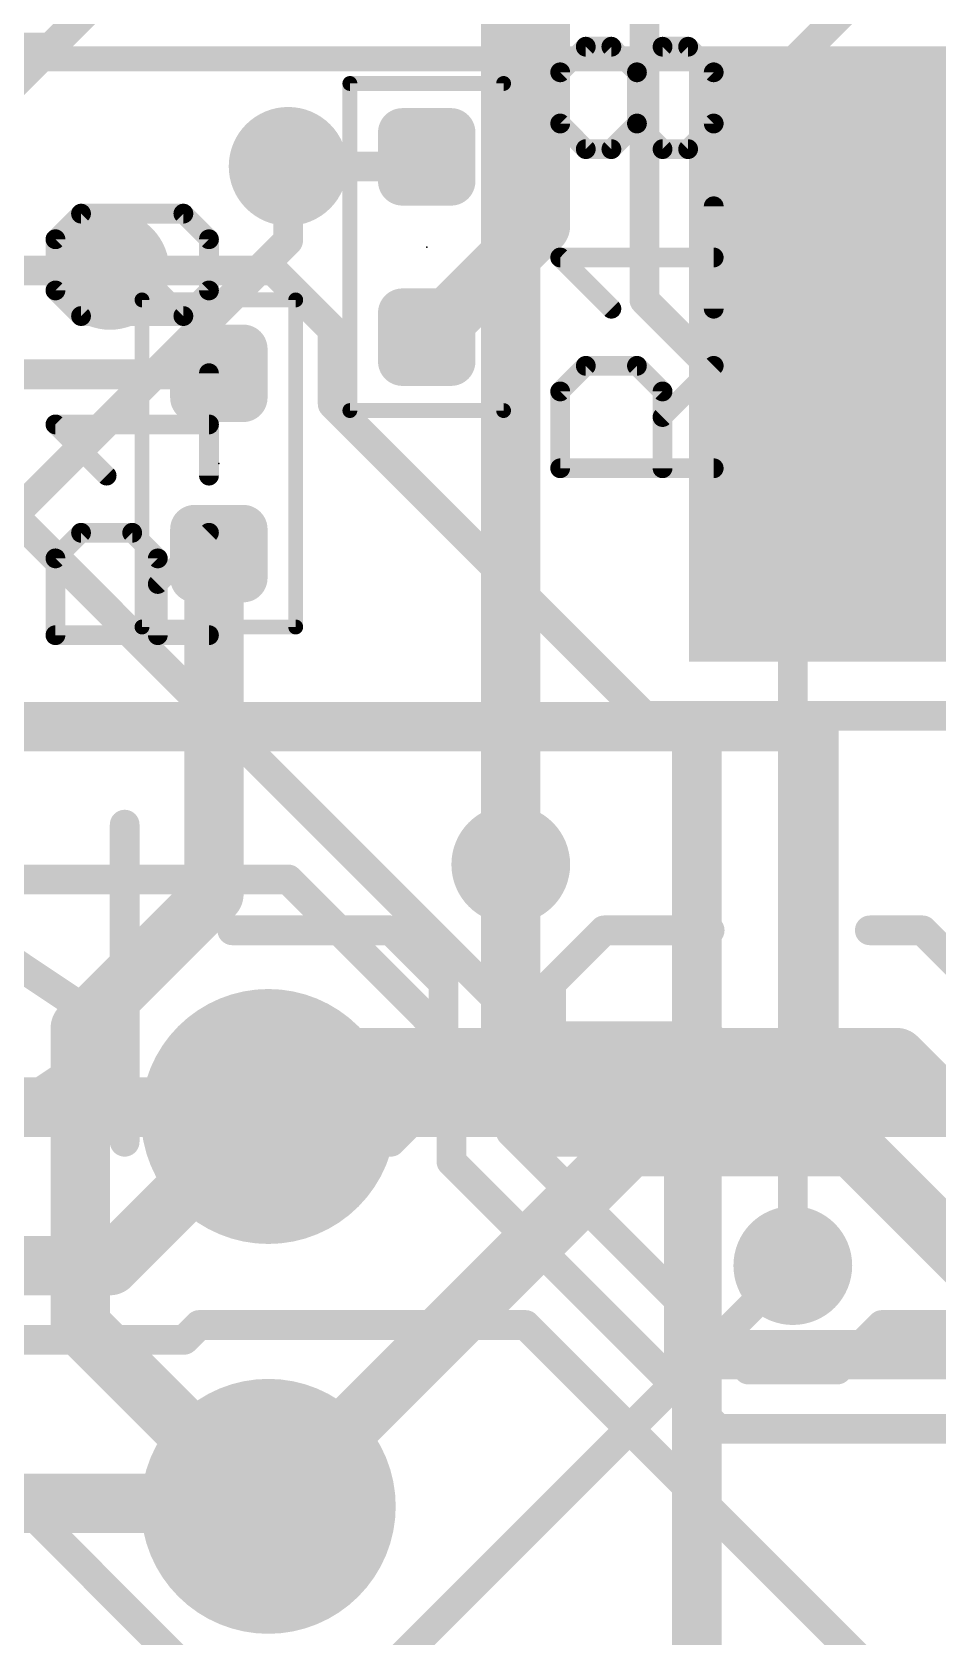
# Model space of a CAD drawing. Extents: x -6.8 to 69.2, y -5 to 26.2.
# Drawn here: x 29.78 to 34.43, y 9.22 to 17.45 of the extents above; entities that cross this region are included whole.
import ezdxf

# ---------------------------------------------------------------- set-up
doc = ezdxf.new("R2010")
doc.units = 0
for name, color, linetype in [('1', 22, 'CONTINUOUS'), ('16', 175, 'CONTINUOUS'), ('17', 82, 'CONTINUOUS'), ('18', 82, 'CONTINUOUS'), ('21', 253, 'CONTINUOUS'), ('22', 253, 'CONTINUOUS'), ('23', 7, 'CONTINUOUS'), ('25', 253, 'CONTINUOUS'), ('39', 22, 'CONTINUOUS'), ('51', 253, 'CONTINUOUS')]:
    doc.layers.add(name, color=color, linetype=linetype)

# ---------------------------------------------------------------- blocks, each defined once
blk = doc.blocks.new('ROUNDP')
at = {"const_width": 0.5}
blk.add_lwpolyline([(0, -0.25, 1), (0, 0.25, 1), (0, -0.25)], format="xyb", dxfattribs=at)
blk = doc.blocks.new('RECT')
blk.add_solid([(-0.5, -0.5), (0.5, -0.5), (-0.5, 0.5), (0.5, 0.5)])
blk = doc.blocks.new('RECT80000X80000R50')
at = {"const_width": 0.125}
blk.add_lwpolyline([(0.1875, -0.125), (0.1875, 0.125, 0.4142), (0.125, 0.1875), (-0.125, 0.1875, 0.4142), (-0.1875, 0.125), (-0.1875, -0.125, 0.4142), (-0.125, -0.1875), (0.125, -0.1875, 0.4142)], format="xyb", close=True, dxfattribs=at)
blk.add_solid([(-0.1504, -0.1504), (0.1504, -0.1504), (-0.1504, 0.1504), (0.1504, 0.1504)])
blk = doc.blocks.new('ROUNDV')
at = {"const_width": 0.5}
blk.add_lwpolyline([(0, -0.25, 1), (0, 0.25, 1), (0, -0.25)], format="xyb", dxfattribs=at)

msp = doc.modelspace()

# ---------------------------------------------------------------- linework, layer by layer
at = {"layer": '1'}
for points, const_width in [([(31.0134, 18.5166), (29.337, 16.8402)], 0.1524), ([(32.385, 18.2118), (32.385, 16.4592)], 0.3048), ([(32.9184, 17.6022), (32.9184, 16.0782)], 0.1524), ([(31.7754, 16.764), (31.8011, 16.8129)], 0.1524), ([(31.0896, 16.764), (31.7754, 16.764)], 0.1524), ([(33.8328, 16.6878), (33.782, 16.637)], 0.1524), ([(33.8328, 16.6878), (37.0332, 16.6878)], 0.1524), ([(32.385, 16.4592), (31.8516, 15.9258)], 0.3048), ([(31.0134, 16.2306), (30.1752, 16.2306)], 0.1524), ([(31.3182, 15.9258), (31.0134, 16.2306)], 0.1524), ([(32.9184, 16.0782), (33.2232, 15.7734)], 0.1524), ([(31.8516, 15.9258), (31.8011, 15.8879)], 0.3048), ([(31.3182, 15.5448), (31.3182, 15.9258)], 0.1524), ([(33.2232, 15.7734), (35.814, 15.7734)], 0.1524), ([(28.956, 15.6972), (30.7086, 15.6972)], 0.1524), ([(30.7086, 15.6972), (30.734, 15.7025)], 0.1524), ([(32.9184, 13.9446), (31.3182, 15.5448)], 0.1524), ([(30.7086, 14.7066), (30.734, 14.7775)], 0.3048), ([(35.2806, 14.859), (33.782, 14.859)], 0.1524), ([(30.7086, 13.0302), (30.7086, 14.7066)], 0.3048), ([(36.195, 13.9446), (32.9184, 13.9446)], 0.1524), ([(32.2326, 12.192), (32.2326, 13.1826)], 0.3048), ([(30.0228, 12.3444), (30.7086, 13.0302)], 0.3048), ([(30.0228, 10.8204), (30.0228, 12.3444)], 0.3048), ([(31.0134, 11.9634), (31.242, 12.192)], 0.3048), ([(31.242, 12.192), (32.2326, 12.192)], 0.3048), ([(32.2326, 12.192), (34.2138, 12.192)], 0.3048), ([(34.2138, 12.192), (34.4424, 11.9634)], 0.3048), ([(31.0134, 11.9634), (30.988, 11.89)], 0.3048), ([(34.4424, 11.9634), (37.7952, 11.9634)], 0.3048), ([(31.0896, 9.9822), (32.8422, 11.7348)], 0.3048), ([(32.8422, 11.7348), (33.9852, 11.7348)], 0.3048), ([(33.9852, 11.7348), (35.814, 9.906)], 0.3048), ([(33.6804, 11.1252), (31.5468, 8.9916)], 0.1524), ([(30.6324, 8.9916), (28.6512, 10.9728)], 0.1524), ([(30.9372, 9.906), (30.0228, 10.8204)], 0.3048), ([(31.0896, 9.9822), (30.988, 9.89)], 0.3048), ([(30.9372, 9.906), (30.988, 9.89)], 0.3048)]:
    msp.add_lwpolyline(points, dxfattribs=dict(at, const_width=const_width))
for points, const_width in [([(31.8348, 16.7951, 1), (31.7674, 16.8306)], 0.0762), ([(31.0896, 16.8021, 1), (31.0896, 16.7259)], 0.0762), ([(31.7417, 16.7818, 1), (31.8091, 16.7462)], 0.0762), ([(31.7754, 16.7259, 1), (31.7754, 16.8021)], 0.0762), ([(33.8328, 16.7259, 1), (33.8328, 16.6497)], 0.0762), ([(33.8597, 16.6609, 1), (33.8059, 16.7147)], 0.0762), ([(33.7551, 16.6639, 1), (33.8089, 16.6101)], 0.0762), ([(32.4389, 16.4053, 1), (32.3311, 16.5131)], 0.1524), ([(32.3088, 16.4592, 1), (32.4612, 16.4592)], 0.1524), ([(30.1752, 16.2687, 1), (30.1752, 16.1925)], 0.0762), ([(31.0403, 16.2575, 1), (30.9865, 16.2037)], 0.0762), ([(31.0134, 16.1925, 1), (31.0134, 16.2687)], 0.0762), ([(32.9453, 16.1051, 1), (32.8915, 16.0513)], 0.0762), ([(31.7977, 15.9797, 1), (31.9055, 15.8719)], 0.1524), ([(31.8974, 15.8649, 1), (31.8058, 15.9867)], 0.1524), ([(32.8803, 16.0782, 1), (32.9565, 16.0782)], 0.0762), ([(31.3563, 15.9258, 1), (31.2801, 15.9258)], 0.0762), ([(31.2913, 15.8989, 1), (31.3451, 15.9527)], 0.0762), ([(31.7553, 15.9488, 1), (31.8469, 15.827)], 0.1524), ([(33.2232, 15.8115, 1), (33.2232, 15.7353)], 0.0762), ([(33.1963, 15.7465, 1), (33.2501, 15.8003)], 0.0762), ([(30.7008, 15.7345, 1), (30.7164, 15.6599)], 0.0762), ([(30.7086, 15.6591, 1), (30.7086, 15.7353)], 0.0762), ([(30.7418, 15.6652, 1), (30.7262, 15.7398)], 0.0762), ([(31.2801, 15.5448, 1), (31.3563, 15.5448)], 0.0762), ([(31.3451, 15.5717, 1), (31.2913, 15.5179)], 0.0762), ([(30.8057, 14.7518, 1), (30.6623, 14.8032)], 0.1524), ([(33.782, 14.8971, 1), (33.782, 14.8209)], 0.0762), ([(30.7848, 14.7066, 1), (30.6324, 14.7066)], 0.1524), ([(30.6369, 14.7323, 1), (30.7803, 14.6809)], 0.1524), ([(32.9184, 13.9827, 1), (32.9184, 13.9065)], 0.0762), ([(32.8915, 13.9177, 1), (32.9453, 13.9715)], 0.0762), ([(32.3088, 13.1826, 1), (32.1564, 13.1826)], 0.1524), ([(30.7625, 12.9763, 1), (30.6547, 13.0841)], 0.1524), ([(30.6324, 13.0302, 1), (30.7848, 13.0302)], 0.1524), ([(30.099, 12.3444, 1), (29.9466, 12.3444)], 0.1524), ([(29.9689, 12.3983, 1), (30.0767, 12.2905)], 0.1524), ([(31.242, 12.2682, 1), (31.242, 12.1158)], 0.1524), ([(31.2959, 12.1381, 1), (31.1881, 12.2459)], 0.1524), ([(32.2326, 12.2682, 1), (32.2326, 12.1158)], 0.1524), ([(32.1564, 12.192, 1), (32.3088, 12.192)], 0.1524), ([(32.2326, 12.1158, 1), (32.2326, 12.2682)], 0.1524), ([(34.2677, 12.2459, 1), (34.1599, 12.1381)], 0.1524), ([(34.2138, 12.1158, 1), (34.2138, 12.2682)], 0.1524), ([(31.0854, 11.9385, 1), (30.9414, 11.9883)], 0.1524), ([(34.4424, 12.0396, 1), (34.4424, 11.8872)], 0.1524), ([(30.9595, 12.0173, 1), (31.0673, 11.9095)], 0.1524), ([(34.3885, 11.9095, 1), (34.4963, 12.0173)], 0.1524), ([(30.916, 11.9149, 1), (31.06, 11.8651)], 0.1524), ([(32.8422, 11.811, 1), (32.8422, 11.6586)], 0.1524), ([(32.8961, 11.6809, 1), (32.7883, 11.7887)], 0.1524), ([(34.0391, 11.7887, 1), (33.9313, 11.6809)], 0.1524), ([(33.9852, 11.6586, 1), (33.9852, 11.811)], 0.1524), ([(33.7073, 11.0983, 1), (33.6535, 11.1521)], 0.0762), ([(30.0767, 10.8743, 1), (29.9689, 10.7665)], 0.1524), ([(29.9466, 10.8204, 1), (30.099, 10.8204)], 0.1524), ([(31.1408, 9.9258, 1), (31.0384, 10.0386)], 0.1524), ([(30.9601, 9.9787, 1), (30.9143, 9.8333)], 0.1524), ([(31.0357, 10.0361, 1), (31.1435, 9.9283)], 0.1524), ([(30.8833, 9.8521, 1), (30.9911, 9.9599)], 0.1524), ([(30.9368, 9.9464, 1), (31.0392, 9.8336)], 0.1524), ([(30.9651, 9.8173, 1), (31.0109, 9.9627)], 0.1524)]:
    msp.add_lwpolyline(points, format="xyb", dxfattribs=dict(at, const_width=const_width))
at = {"layer": '16'}
for points, const_width in [([(32.2326, 13.1826), (32.2326, 18.3642)], 0.3048), ([(29.8704, 17.3736), (30.7848, 18.288)], 0.1524), ([(34.671, 18.288), (33.6804, 17.2974)], 0.1524), ([(28.0416, 17.3736), (29.8704, 17.3736)], 0.1524), ([(33.6804, 17.2974), (33.6804, 11.1252)], 0.1524), ([(31.0896, 16.383), (31.0896, 16.764)], 0.1524), ([(29.6799, 14.9733), (31.0896, 16.383)], 0.1524), ([(30.1752, 16.2306), (29.4132, 16.2306)], 0.1524), ([(29.6799, 14.9733), (32.2326, 12.4206)], 0.1524), ([(25.146, 13.1064), (31.0896, 13.1064)], 0.1524), ([(31.0896, 13.1064), (31.9278, 12.2682)], 0.1524), ([(32.2326, 12.4206), (32.2326, 11.811)], 0.1524), ([(31.9278, 12.2682), (31.9278, 11.6586)], 0.1524), ([(30.9372, 11.8872), (30.1752, 11.1252)], 0.3048), ([(30.9372, 11.8872), (30.988, 11.89)], 0.3048), ([(32.2326, 11.811), (33.4518, 10.5918)], 0.1524), ([(31.9278, 11.6586), (33.2994, 10.287)], 0.1524), ([(30.1752, 11.1252), (28.3464, 11.1252)], 0.3048), ([(30.6324, 10.8204), (30.5562, 10.7442)], 0.1524), ([(32.3088, 10.8204), (30.6324, 10.8204)], 0.1524), ([(35.2044, 7.9248), (32.3088, 10.8204)], 0.1524), ([(33.909, 10.5918), (34.1376, 10.8204)], 0.1524), ([(34.1376, 10.8204), (35.814, 10.8204)], 0.1524), ([(30.5562, 10.7442), (28.1178, 10.7442)], 0.1524), ([(33.4518, 10.5918), (33.909, 10.5918)], 0.1524), ([(33.2994, 10.287), (36.6522, 10.287)], 0.1524), ([(30.9372, 9.906), (24.1554, 9.906)], 0.3048), ([(30.9372, 9.906), (30.988, 9.89)], 0.3048)]:
    msp.add_lwpolyline(points, dxfattribs=dict(at, const_width=const_width))
for points, const_width in [([(29.8435, 17.4005, 1), (29.8973, 17.3467)], 0.0762), ([(29.8704, 17.3355, 1), (29.8704, 17.4117)], 0.0762), ([(33.7185, 17.2974, 1), (33.6423, 17.2974)], 0.0762), ([(33.6535, 17.3243, 1), (33.7073, 17.2705)], 0.0762), ([(31.1277, 16.764, 1), (31.0515, 16.764)], 0.0762), ([(31.0515, 16.383, 1), (31.1277, 16.383)], 0.0762), ([(31.1165, 16.3561, 1), (31.0627, 16.4099)], 0.0762), ([(30.1752, 16.1925, 1), (30.1752, 16.2687)], 0.0762), ([(32.1564, 13.1826, 1), (32.3088, 13.1826)], 0.1524), ([(31.1165, 13.1333, 1), (31.0627, 13.0795)], 0.0762), ([(31.0896, 13.0683, 1), (31.0896, 13.1445)], 0.0762), ([(32.2707, 12.4206, 1), (32.1945, 12.4206)], 0.0762), ([(32.2057, 12.3937, 1), (32.2595, 12.4475)], 0.0762), ([(31.9659, 12.2682, 1), (31.8897, 12.2682)], 0.0762), ([(31.9009, 12.2413, 1), (31.9547, 12.2951)], 0.0762), ([(30.933, 11.9633, 1), (30.9414, 11.8111)], 0.1524), ([(30.9911, 11.8333, 1), (30.8833, 11.9411)], 0.1524), ([(30.9922, 11.8139, 1), (30.9838, 11.9661)], 0.1524), ([(32.2595, 11.8379, 1), (32.2057, 11.7841)], 0.0762), ([(32.1945, 11.811, 1), (32.2707, 11.811)], 0.0762), ([(31.8897, 11.6586, 1), (31.9659, 11.6586)], 0.0762), ([(31.9547, 11.6855, 1), (31.9009, 11.6317)], 0.0762), ([(30.1213, 11.1791, 1), (30.2291, 11.0713)], 0.1524), ([(30.1752, 11.049, 1), (30.1752, 11.2014)], 0.1524), ([(33.6423, 11.1252, 1), (33.7185, 11.1252)], 0.0762), ([(30.6324, 10.8585, 1), (30.6324, 10.7823)], 0.0762), ([(30.6593, 10.7935, 1), (30.6055, 10.8473)], 0.0762), ([(32.3357, 10.8473, 1), (32.2819, 10.7935)], 0.0762), ([(32.3088, 10.7823, 1), (32.3088, 10.8585)], 0.0762), ([(34.1376, 10.8585, 1), (34.1376, 10.7823)], 0.0762), ([(34.1645, 10.7935, 1), (34.1107, 10.8473)], 0.0762), ([(30.5293, 10.7711, 1), (30.5831, 10.7173)], 0.0762), ([(30.5562, 10.7061, 1), (30.5562, 10.7823)], 0.0762), ([(33.4518, 10.6299, 1), (33.4518, 10.5537)], 0.0762), ([(33.4249, 10.5649, 1), (33.4787, 10.6187)], 0.0762), ([(33.8821, 10.6187, 1), (33.9359, 10.5649)], 0.0762), ([(33.909, 10.5537, 1), (33.909, 10.6299)], 0.0762), ([(33.2994, 10.3251, 1), (33.2994, 10.2489)], 0.0762), ([(33.2725, 10.2601, 1), (33.3263, 10.3139)], 0.0762), ([(30.9601, 9.9787, 1), (30.9143, 9.8333)], 0.1524), ([(30.9372, 9.8298, 1), (30.9372, 9.9822)], 0.1524), ([(30.9651, 9.8173, 1), (31.0109, 9.9627)], 0.1524)]:
    msp.add_lwpolyline(points, format="xyb", dxfattribs=dict(at, const_width=const_width))
at = {"layer": '21'}
for points, const_width in [([(41.0317, 17.3156), (23.2517, 17.3156)], 0.127), ([(31.4066, 15.5114), (31.4066, 17.1894)], 0.0762), ([(31.4066, 17.1894), (32.1956, 17.1894)], 0.0762), ([(32.1956, 17.1894), (32.1956, 15.5114)], 0.0762), ([(30.3395, 14.401), (30.3395, 16.079)], 0.0762), ([(30.3395, 16.079), (31.1285, 16.079)], 0.0762), ([(31.1285, 16.079), (31.1285, 14.401)], 0.0762), ([(34.163, 15.9385), (34.163, 15.5575)], 0.127), ([(32.1956, 15.5114), (31.4066, 15.5114)], 0.0762), ([(31.1285, 14.401), (30.3395, 14.401)], 0.0762), ([(33.188, 13.89), (28.788, 13.89)], 0.254), ([(29.488, 13.89), (32.488, 13.89)], 0.254), ([(33.188, 12.09), (33.188, 13.89)], 0.254), ([(33.788, 13.89), (33.188, 13.89)], 0.254), ([(33.788, 12.09), (33.788, 13.89)], 0.254), ([(33.188, 5.69), (33.188, 12.09)], 0.254), ([(33.188, 12.09), (33.788, 12.09)], 0.254), ([(24.13, 11.938), (37.846, 11.938)], 0.3048)]:
    msp.add_lwpolyline(points, dxfattribs=dict(at, const_width=const_width))
for points, const_width in [([(31.4257, 17.1894, 1), (31.3876, 17.1894)], 0.0381), ([(31.4066, 17.2084, 1), (31.4066, 17.1703)], 0.0381), ([(32.2147, 17.1894, 1), (32.1766, 17.1894)], 0.0381), ([(32.1956, 17.1703, 1), (32.1956, 17.2084)], 0.0381), ([(30.3586, 16.079, 1), (30.3205, 16.079)], 0.0381), ([(30.3395, 16.0981, 1), (30.3395, 16.06)], 0.0381), ([(31.1476, 16.079, 1), (31.1095, 16.079)], 0.0381), ([(31.1285, 16.06, 1), (31.1285, 16.0981)], 0.0381), ([(34.1948, 15.9385, 1), (34.1313, 15.9385)], 0.0635), ([(34.1313, 15.5575, 1), (34.1948, 15.5575)], 0.0635), ([(31.4066, 15.5304, 1), (31.4066, 15.4923)], 0.0381), ([(31.3876, 15.5114, 1), (31.4257, 15.5114)], 0.0381), ([(32.1766, 15.5114, 1), (32.2147, 15.5114)], 0.0381), ([(32.1956, 15.4923, 1), (32.1956, 15.5304)], 0.0381), ([(30.3395, 14.4201, 1), (30.3395, 14.382)], 0.0381), ([(30.3205, 14.401, 1), (30.3586, 14.401)], 0.0381), ([(31.1095, 14.401, 1), (31.1476, 14.401)], 0.0381), ([(31.1285, 14.382, 1), (31.1285, 14.4201)], 0.0381), ([(32.488, 13.8265, 1), (32.488, 13.9535)], 0.127), ([(33.2515, 13.89, 1), (33.1245, 13.89)], 0.127), ([(33.188, 13.9535, 1), (33.188, 13.8265)], 0.127), ([(33.188, 13.8265, 1), (33.188, 13.9535)], 0.127), ([(33.8515, 13.89, 1), (33.7245, 13.89)], 0.127), ([(33.788, 13.8265, 1), (33.788, 13.9535)], 0.127), ([(33.2515, 12.09, 1), (33.1245, 12.09)], 0.127), ([(33.188, 12.1535, 1), (33.188, 12.0265)], 0.127), ([(33.788, 12.0265, 1), (33.788, 12.1535)], 0.127), ([(33.1245, 12.09, 1), (33.2515, 12.09)], 0.127), ([(33.7245, 12.09, 1), (33.8515, 12.09)], 0.127)]:
    msp.add_lwpolyline(points, format="xyb", dxfattribs=dict(at, const_width=const_width))
at = {"layer": '22', "const_width": 0.1524}
for points in [[(30.2505, 11.7602), (30.2505, 13.3872)], [(30.2505, 12.3025), (29.437, 12.8449)], [(30.803, 12.8449), (31.6165, 12.8449)], [(31.6165, 12.8449), (31.8877, 12.5737)], [(32.7113, 12.8449), (32.4402, 12.5737)], [(33.2537, 12.8449), (32.7113, 12.8449)], [(34.3468, 12.8449), (34.0756, 12.8449)], [(34.8891, 12.3025), (34.3468, 12.8449)], [(31.8877, 12.5737), (31.8877, 12.0314)], [(32.4402, 12.5737), (32.4402, 11.7602)], [(29.437, 11.7602), (30.2505, 12.3025)], [(33.2537, 12.3025), (32.4402, 12.3025)], [(33.5248, 12.0314), (33.2537, 12.3025)], [(31.8877, 12.0314), (31.6165, 11.7602)], [(33.2537, 11.7602), (33.5248, 12.0314)], [(31.6165, 11.7602), (30.803, 11.7602)], [(32.4402, 11.7602), (33.2537, 11.7602)]]:
    msp.add_lwpolyline(points, dxfattribs=at)
at = {"layer": '22', "const_width": 0.0762}
for points in [[(30.2886, 13.3872, 1), (30.2124, 13.3872)], [(30.803, 12.883, 1), (30.803, 12.8068)], [(31.6435, 12.8718, 1), (31.5896, 12.8179)], [(31.6165, 12.8068, 1), (31.6165, 12.883)], [(32.7113, 12.883, 1), (32.7113, 12.8068)], [(32.7383, 12.8179, 1), (32.6844, 12.8718)], [(33.2537, 12.8068, 1), (33.2537, 12.883)], [(34.0756, 12.883, 1), (34.0756, 12.8068)], [(34.3737, 12.8718, 1), (34.3199, 12.8179)], [(34.3468, 12.8068, 1), (34.3468, 12.883)], [(31.9258, 12.5737, 1), (31.8496, 12.5737)], [(31.8607, 12.5468, 1), (31.9146, 12.6006)], [(32.4783, 12.5737, 1), (32.4021, 12.5737)], [(32.4132, 12.6006, 1), (32.4671, 12.5468)], [(30.2717, 12.2708, 1), (30.2294, 12.3342)], [(30.2294, 12.2708, 1), (30.2717, 12.3342)], [(32.4402, 12.3406, 1), (32.4402, 12.2644)], [(33.2806, 12.3295, 1), (33.2267, 12.2756)], [(33.2537, 12.2644, 1), (33.2537, 12.3406)], [(31.9146, 12.0044, 1), (31.8607, 12.0583)], [(33.5518, 12.0044, 1), (33.4979, 12.0583)], [(31.8496, 12.0314, 1), (31.9258, 12.0314)], [(33.4979, 12.0044, 1), (33.5518, 12.0583)], [(30.2124, 11.7602, 1), (30.2886, 11.7602)], [(30.803, 11.7983, 1), (30.803, 11.7221)], [(31.5896, 11.7871, 1), (31.6435, 11.7333)], [(31.6165, 11.7221, 1), (31.6165, 11.7983)], [(32.4402, 11.7983, 1), (32.4402, 11.7221)], [(32.4021, 11.7602, 1), (32.4783, 11.7602)], [(33.2267, 11.7871, 1), (33.2806, 11.7333)], [(33.2537, 11.7221, 1), (33.2537, 11.7983)]]:
    msp.add_lwpolyline(points, format="xyb", dxfattribs=at)
at = {"layer": '23'}
for p in [(31.8011, 16.3504), (30.734, 15.24)]:
    msp.add_point(p, dxfattribs=at)
at = {"layer": '25', "const_width": 0.1016}
for points in [[(32.4863, 17.2466), (32.6176, 17.378)], [(32.6176, 17.378), (32.749, 17.378)], [(32.749, 17.378), (32.8803, 17.2466)], [(32.8803, 17.2466), (33.0117, 17.378)], [(33.0117, 17.378), (33.143, 17.378)], [(33.143, 17.378), (33.2743, 17.2466)], [(32.4863, 16.9839), (32.4863, 17.2466)], [(32.8803, 16.9839), (32.8803, 17.2466)], [(33.2743, 17.2466), (33.2743, 16.9839)], [(32.6176, 16.8526), (32.4863, 16.9839)], [(32.8803, 16.9839), (32.749, 16.8526)], [(33.0117, 16.8526), (32.8803, 16.9839)], [(33.2743, 16.9839), (33.143, 16.8526)], [(32.749, 16.8526), (32.6176, 16.8526)], [(33.143, 16.8526), (33.0117, 16.8526)], [(29.8951, 16.3903), (30.0265, 16.5216)], [(30.0265, 16.5216), (30.5519, 16.5216)], [(30.5519, 15.9962), (30.0265, 16.5216)], [(30.5519, 16.5216), (30.6832, 16.3903)], [(33.2743, 16.034), (33.2743, 16.5594)], [(29.8951, 16.1276), (29.8951, 16.3903)], [(30.6832, 16.3903), (30.6832, 16.1276)], [(32.749, 16.034), (32.4863, 16.2967)], [(32.4863, 16.2967), (33.2743, 16.2967)], [(30.0265, 15.9962), (29.8951, 16.1276)], [(30.6832, 16.1276), (30.5519, 15.9962)], [(30.5519, 15.9962), (30.0265, 15.9962)], [(30.6832, 15.1776), (30.6832, 15.703)], [(32.4863, 15.6095), (32.6176, 15.7408)], [(32.6176, 15.7408), (32.8803, 15.7408)], [(32.8803, 15.7408), (33.0117, 15.6095)], [(33.0117, 15.4781), (33.2743, 15.7408)], [(32.4863, 15.2154), (32.4863, 15.6095)], [(33.0117, 15.6095), (33.0117, 15.2154)], [(30.1578, 15.1776), (29.8951, 15.4403)], [(29.8951, 15.4403), (30.6832, 15.4403)], [(33.2743, 15.2154), (32.4863, 15.2154)], [(29.8951, 14.7531), (30.0265, 14.8844)], [(30.0265, 14.8844), (30.2892, 14.8844)], [(30.2892, 14.8844), (30.4205, 14.7531)], [(30.4205, 14.6218), (30.6832, 14.8844)], [(29.8951, 14.3591), (29.8951, 14.7531)], [(30.4205, 14.7531), (30.4205, 14.3591)], [(30.6832, 14.3591), (29.8951, 14.3591)]]:
    msp.add_lwpolyline(points, dxfattribs=at)
at = {"layer": '25', "const_width": 0.0508}
for points in [[(32.6176, 17.4034, 1), (32.6176, 17.3526)], [(32.6356, 17.36, 1), (32.5997, 17.3959)], [(32.7669, 17.3959, 1), (32.731, 17.36)], [(32.749, 17.3526, 1), (32.749, 17.4034)], [(33.0117, 17.4034, 1), (33.0117, 17.3526)], [(33.0296, 17.36, 1), (32.9937, 17.3959)], [(33.161, 17.3959, 1), (33.125, 17.36)], [(33.143, 17.3526, 1), (33.143, 17.4034)], [(32.5117, 17.2466, 1), (32.4609, 17.2466)], [(32.4683, 17.2646, 1), (32.5042, 17.2287)], [(32.9057, 17.2466, 1), (32.8549, 17.2466)], [(32.8623, 17.2646, 1), (32.8983, 17.2287)], [(32.8623, 17.2287, 1), (32.8983, 17.2646)], [(33.2997, 17.2466, 1), (33.2489, 17.2466)], [(33.2564, 17.2287, 1), (33.2923, 17.2646)], [(32.5042, 17.0019, 1), (32.4683, 16.966)], [(32.4609, 16.9839, 1), (32.5117, 16.9839)], [(32.8983, 17.0019, 1), (32.8623, 16.966)], [(32.8549, 16.9839, 1), (32.9057, 16.9839)], [(32.8983, 16.966, 1), (32.8623, 17.0019)], [(33.2489, 16.9839, 1), (33.2997, 16.9839)], [(33.2923, 16.966, 1), (33.2564, 17.0019)], [(32.6176, 16.878, 1), (32.6176, 16.8272)], [(32.5997, 16.8346, 1), (32.6356, 16.8705)], [(32.731, 16.8705, 1), (32.7669, 16.8346)], [(32.749, 16.8272, 1), (32.749, 16.878)], [(33.0117, 16.878, 1), (33.0117, 16.8272)], [(32.9937, 16.8346, 1), (33.0296, 16.8705)], [(33.125, 16.8705, 1), (33.161, 16.8346)], [(33.143, 16.8272, 1), (33.143, 16.878)], [(30.0444, 16.5396, 1), (30.0085, 16.5036)], [(30.0265, 16.547, 1), (30.0265, 16.4962)], [(30.0444, 16.5036, 1), (30.0085, 16.5396)], [(30.5698, 16.5396, 1), (30.5339, 16.5036)], [(30.5519, 16.4962, 1), (30.5519, 16.547)], [(33.2997, 16.5594, 1), (33.2489, 16.5594)], [(29.9205, 16.3903, 1), (29.8697, 16.3903)], [(29.8772, 16.4082, 1), (29.9131, 16.3723)], [(30.7086, 16.3903, 1), (30.6578, 16.3903)], [(30.6652, 16.3723, 1), (30.7012, 16.4082)], [(32.5042, 16.3147, 1), (32.4683, 16.2787)], [(32.4863, 16.3221, 1), (32.4863, 16.2713)], [(33.2743, 16.2713, 1), (33.2743, 16.3221)], [(29.8697, 16.1276, 1), (29.9205, 16.1276)], [(29.9131, 16.1455, 1), (29.8772, 16.1096)], [(30.6578, 16.1276, 1), (30.7086, 16.1276)], [(30.7012, 16.1096, 1), (30.6652, 16.1455)], [(32.731, 16.016, 1), (32.7669, 16.052)], [(33.2489, 16.034, 1), (33.2997, 16.034)], [(30.0265, 16.0216, 1), (30.0265, 15.9708)], [(30.0085, 15.9783, 1), (30.0444, 16.0142)], [(30.5339, 16.0142, 1), (30.5698, 15.9783)], [(30.5339, 15.9783, 1), (30.5698, 16.0142)], [(30.5519, 15.9708, 1), (30.5519, 16.0216)], [(30.7086, 15.703, 1), (30.6578, 15.703)], [(32.6176, 15.7662, 1), (32.6176, 15.7154)], [(32.6356, 15.7228, 1), (32.5997, 15.7588)], [(32.8983, 15.7588, 1), (32.8623, 15.7228)], [(32.8803, 15.7154, 1), (32.8803, 15.7662)], [(33.2923, 15.7228, 1), (33.2564, 15.7588)], [(32.5117, 15.6095, 1), (32.4609, 15.6095)], [(32.4683, 15.6274, 1), (32.5042, 15.5915)], [(33.0371, 15.6095, 1), (32.9863, 15.6095)], [(32.9937, 15.5915, 1), (33.0296, 15.6274)], [(29.8951, 15.4657, 1), (29.8951, 15.4149)], [(29.9131, 15.4583, 1), (29.8772, 15.4224)], [(30.6832, 15.4149, 1), (30.6832, 15.4657)], [(32.9937, 15.4961, 1), (33.0296, 15.4602)], [(32.4863, 15.2408, 1), (32.4863, 15.19)], [(32.4609, 15.2154, 1), (32.5117, 15.2154)], [(32.9863, 15.2154, 1), (33.0371, 15.2154)], [(33.2743, 15.19, 1), (33.2743, 15.2408)], [(30.1399, 15.1597, 1), (30.1758, 15.1956)], [(30.6578, 15.1776, 1), (30.7086, 15.1776)], [(30.0265, 14.9098, 1), (30.0265, 14.859)], [(30.0444, 14.8665, 1), (30.0085, 14.9024)], [(30.3071, 14.9024, 1), (30.2712, 14.8665)], [(30.2892, 14.859, 1), (30.2892, 14.9098)], [(30.7012, 14.8665, 1), (30.6652, 14.9024)], [(29.9205, 14.7531, 1), (29.8697, 14.7531)], [(29.8772, 14.7711, 1), (29.9131, 14.7351)], [(30.4459, 14.7531, 1), (30.3951, 14.7531)], [(30.4025, 14.7351, 1), (30.4385, 14.7711)], [(30.4025, 14.6397, 1), (30.4385, 14.6038)], [(29.8951, 14.3845, 1), (29.8951, 14.3337)], [(30.6832, 14.3337, 1), (30.6832, 14.3845)], [(29.8697, 14.3591, 1), (29.9205, 14.3591)], [(30.3951, 14.3591, 1), (30.4459, 14.3591)]]:
    msp.add_lwpolyline(points, format="xyb", dxfattribs=at)
at = {"layer": '39', "const_width": 0.254}
for points in [[(28.788, 13.89), (33.788, 13.89)], [(33.782, 12.065), (33.782, 13.843)], [(33.147, 10.668), (33.147, 12.065)], [(33.147, 12.065), (33.782, 12.065)], [(35.179, 10.668), (33.147, 10.668)]]:
    msp.add_lwpolyline(points, dxfattribs=at)
at = {"layer": '39', "const_width": 0.127}
for points in [[(33.788, 13.8265, 1), (33.788, 13.9535)], [(33.8455, 13.843, 1), (33.7185, 13.843)], [(33.2105, 12.065, 1), (33.0835, 12.065)], [(33.147, 12.1285, 1), (33.147, 12.0015)], [(33.782, 12.0015, 1), (33.782, 12.1285)], [(33.7185, 12.065, 1), (33.8455, 12.065)], [(33.147, 10.7315, 1), (33.147, 10.6045)], [(33.0835, 10.668, 1), (33.2105, 10.668)]]:
    msp.add_lwpolyline(points, format="xyb", dxfattribs=at)

# ---------------------------------------------------------------- block references
at = {"layer": '1', "xscale": 1.016, "yscale": 1.143}
for p, rotation in [((33.782, 16.637), 90), ((33.782, 14.859), 270)]:
    msp.add_blockref('RECT', p, dxfattribs=dict(at, rotation=rotation))
at = {"layer": '1', "rotation": 270}
for p in [(31.8011, 16.8129), (31.8011, 15.8879), (30.734, 15.7025), (30.734, 14.7775)]:
    msp.add_blockref('RECT80000X80000R50', p, dxfattribs=at)
at = {"layer": '17', "xscale": 1.308, "yscale": 1.308, "rotation": 90}
for p in [(30.988, 11.89), (30.988, 11.89), (30.988, 9.89), (30.988, 9.89)]:
    msp.add_blockref('ROUNDP', p, dxfattribs=at)
at = {"layer": '18', "xscale": 0.6096, "yscale": 0.6096}
for p in [(31.0896, 16.764), (31.0896, 16.764), (30.1752, 16.2306), (30.1752, 16.2306), (32.2326, 13.1826), (32.2326, 13.1826), (33.6804, 11.1252), (33.6804, 11.1252)]:
    msp.add_blockref('ROUNDV', p, dxfattribs=at)
at = {"layer": '39', "xscale": 3.048, "yscale": 3.302, "rotation": 270}
msp.add_blockref('RECT', (34.798, 15.748), dxfattribs=at)
at = {"layer": '51', "xscale": 0.4572, "yscale": 0.5842, "rotation": 270}
for p in [(33.7947, 16.6878), (33.7947, 14.8082)]:
    msp.add_blockref('RECT', p, dxfattribs=at)

doc.saveas('drawing.dxf')
